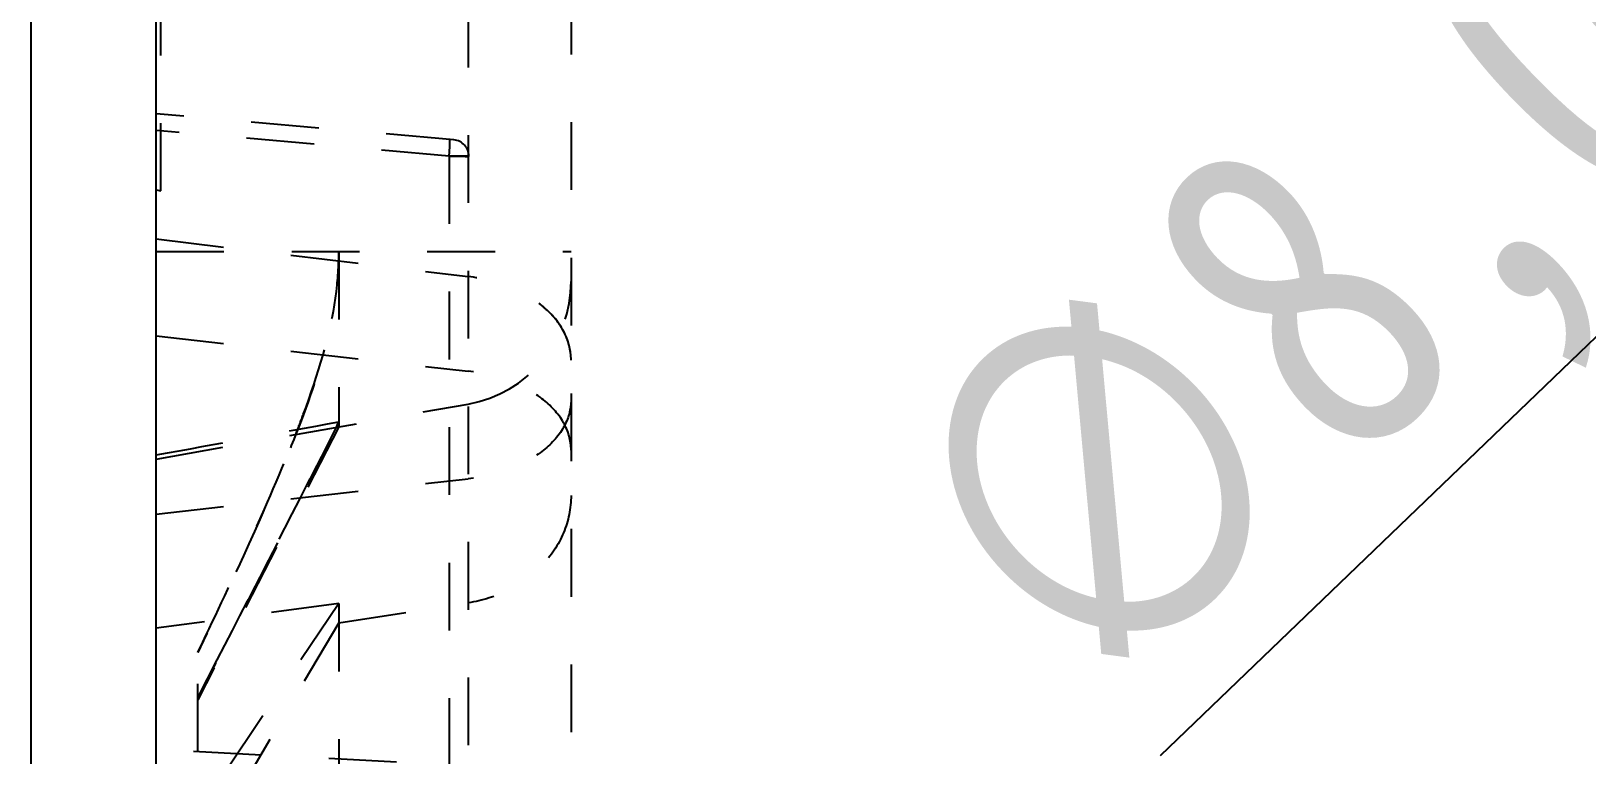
# Model space of a CAD drawing. Header units: millimetres. Extents: x 1727 to 4210, y -6182 to 759.
# Drawn here: x 2841.48 to 2878.98, y -2609.46 to -2592.02 of the extents above; entities that cross this region are included whole.
import ezdxf

# ---------------------------------------------------------------- set-up
doc = ezdxf.new("R2010")
doc.units = ezdxf.units.MM
doc.header["$LTSCALE"] = 16.335
doc.header["$PDMODE"] = 3
doc.header["$PDSIZE"] = 0.3125
doc.linetypes.add('HIDDEN', pattern=[0.2, 0.1, -0.1])
doc.layers.get('0').update_dxf_attribs({"linetype": 'CONTINUOUS'})
doc.layers.get('Defpoints').update_dxf_attribs({"linetype": 'CONTINUOUS'})
doc.layers.add('DEFAULT_2', color=8, linetype='HIDDEN')
doc.styles.get("Standard").update_dxf_attribs({"font": 'txt', "width": 0.8})
doc.dimstyles.new('mold', dxfattribs={"dimtxt": 8, "dimasz": 5, "dimexe": 0, "dimexo": 0, "dimgap": 0, "dimtad": 1, "dimzin": 1, "dimtxsty": 'Standard', "dimcen": 0, "dimclrd": 4, "dimclre": 4, "dimclrt": 6, "dimazin": 0, "dimtfac": 1, "dimtofl": 0, "dimtmove": 0, "dimatfit": 3, "dimfxl": 0, "dimarcsym": 0})

# ---------------------------------------------------------------- blocks, each defined once
blk = doc.blocks.new('*D314')
at = {"color": 4, "lineweight": -2}
for p, q in [((2841.483, -2674.605), (2841.483, -2511.312)), ((2846.483, -2511.312), (2911.483, -2511.312)), ((2916.483, -2637.615), (2916.483, -2511.312))]:
    blk.add_line(p, q, dxfattribs=at)
at = {"color": 4}
for points in [[(2846.483, -2510.478), (2846.483, -2512.145), (2841.483, -2511.312)], [(2911.483, -2510.478), (2911.483, -2512.145), (2916.483, -2511.312)]]:
    blk.add_solid(points, dxfattribs=at)
at = {"layer": 'Defpoints', "color": 0}
for p in [(2916.483, -2511.312), (2916.483, -2637.615), (2841.483, -2674.605)]:
    blk.add_point(p, dxfattribs=at)
at = {"color": 6, "insert": (2884.732, -2506.645), "char_height": 8, "attachment_point": 5}
blk.add_mtext('75,00', dxfattribs=at)
blk = doc.blocks.new('*D327')
at = {"color": 4, "lineweight": -2}
blk.add_line((2868.705, -2609.475), (2889.995, -2589.006), dxfattribs=at)
at = {"color": 4}
blk.add_solid([(2889.417, -2588.406), (2890.572, -2589.607), (2893.599, -2585.541)], dxfattribs=at)
at = {"layer": 'Defpoints', "color": 0}
for p in [(2899.366, -2579.996), (2893.599, -2585.541)]:
    blk.add_point(p, dxfattribs=at)
at = {"color": 6, "insert": (2874.314, -2597.609), "char_height": 8, "attachment_point": 5, "rotation": 43.8741}
blk.add_mtext('∅8,00', dxfattribs=at)

msp = doc.modelspace()

# ---------------------------------------------------------------- linework, layer by layer
at = {"color": 7, "linetype": 'Continuous'}
msp.add_line((2844.498, -2882.769), (2844.498, -2532.769), dxfattribs=at)
at = {"layer": 'DEFAULT_2', "color": 8, "linetype": 'HIDDEN'}
for p, q in [((2844.608, -2595.868), (2844.608, -2532.769)), ((2852.019, -2571.655), (2852.019, -2615.72)), ((2854.498, -2574.609), (2854.498, -2612.755)), ((2851.67, -2594.637), (2844.498, -2594.009)), ((2851.559, -2595.026), (2844.498, -2594.408)), ((2851.559, -2595.026), (2851.559, -2609.699)), ((2851.967, -2595.034), (2852.035, -2595.035)), ((2851.969, -2595.034), (2852.035, -2595.035)), ((2844.498, -2595.838), (2844.608, -2595.868)), ((2844.498, -2597.025), (2852.019, -2597.931)), ((2844.498, -2597.329), (2854.498, -2597.329)), ((2848.899, -2597.329), (2848.899, -2601.553)), ((2844.498, -2599.362), (2852.019, -2600.214)), ((2844.498, -2602.329), (2852.019, -2601.002)), ((2848.899, -2601.553), (2845.498, -2608.129)), ((2847.86, -2601.737), (2847.887, -2601.667)), ((2848.851, -2601.528), (2848.899, -2601.432)), ((2844.498, -2603.654), (2852.019, -2602.802)), ((2848.899, -2605.811), (2844.498, -2606.406)), ((2848.899, -2605.811), (2845.498, -2610.849)), ((2848.899, -2605.811), (2848.869, -2788.13)), ((2848.899, -2606.274), (2852.019, -2605.792)), ((2848.899, -2606.274), (2845.498, -2612.031)), ((2845.498, -2606.992), (2845.541, -2606.901)), ((2845.498, -2609.381), (2845.498, -2606.992)), ((2845.498, -2608.082), (2845.971, -2607.163)), ((2853.55, -2609.803), (2844.498, -2609.329))]:
    msp.add_line(p, q, dxfattribs=at)
for centre, radius, start, end in [((2851.635, -2595.035), 0.4, 0, 85), ((2851.498, -2598.048), 3, 280, 0), ((2852.811, -2600.05), 1.706, 28.0335, 30.9422), ((2820.991, -2591.213), 28.856, 338.758, 339.6395)]:
    msp.add_arc(centre, radius, start, end, dxfattribs=at)
for points, knots in [([(2851.559, -2595.026), (2851.563, -2594.976), (2851.569, -2594.885), (2851.579, -2594.753), (2851.57, -2594.688), (2851.577, -2594.629), (2851.566, -2594.628)], [0, 0, 0, 0, 0.380458, 0.703834, 0.919971, 1, 1, 1, 1]), ([(2851.559, -2595.026), (2851.563, -2594.976), (2851.569, -2594.885), (2851.579, -2594.753), (2851.57, -2594.688), (2851.577, -2594.629), (2851.566, -2594.628)], [0, 0, 0, 0, 0.380459, 0.703835, 0.91997, 1, 1, 1, 1]), ([(2852.035, -2595.035), (2851.991, -2595.028), (2851.831, -2595.039), (2851.673, -2595.028), (2851.559, -2595.026)], [0, 0, 0, 0, 0.282794, 1, 1, 1, 1]), ([(2852.035, -2595.035), (2851.991, -2595.028), (2851.831, -2595.039), (2851.673, -2595.028), (2851.559, -2595.026)], [0, 0, 0, 0, 0.282864, 1, 1, 1, 1]), ([(2851.559, -2595.026), (2851.6, -2595.027), (2851.737, -2595.029), (2851.874, -2595.032), (2851.969, -2595.034)], [0, 0, 0, 0, 0.303489, 1, 1, 1, 1]), ([(2848.899, -2597.329), (2848.899, -2598.188), (2848.574, -2599.903), (2847.347, -2603.112), (2846.244, -2605.445), (2845.498, -2606.992)], [0, 0, 0, 0, 0.24998, 0.50011, 1, 1, 1, 1]), ([(2848.044, -2601.252), (2848.394, -2600.308), (2848.803, -2599.01), (2848.899, -2597.665), (2848.899, -2597.329)], [0, 0, 0, 0, 0.749455, 1, 1, 1, 1]), ([(2854.498, -2599.949), (2854.498, -2599.708), (2854.355, -2599.192), (2853.795, -2598.569), (2852.985, -2598.123), (2852.352, -2597.971), (2852.019, -2597.931)], [0, 0, 0, 0, 0.209228, 0.44249, 0.708394, 1, 1, 1, 1]), ([(2854.274, -2599.173), (2854.244, -2599.123), (2854.11, -2598.922), (2853.938, -2598.748), (2853.796, -2598.632)], [0, 0, 0, 0, 0.239664, 1, 1, 1, 1]), ([(2854.498, -2599.949), (2854.498, -2599.889), (2854.482, -2599.647), (2854.403, -2599.41), (2854.317, -2599.248)], [0, 0, 0, 0, 0.245065, 1, 1, 1, 1]), ([(2854.498, -2602.113), (2854.498, -2601.885), (2854.351, -2601.392), (2853.788, -2600.809), (2852.98, -2600.393), (2852.352, -2600.252), (2852.019, -2600.214)], [0, 0, 0, 0, 0.202589, 0.433524, 0.702148, 1, 1, 1, 1]), ([(2854.498, -2600.903), (2854.498, -2601.131), (2854.351, -2601.624), (2853.788, -2602.207), (2852.98, -2602.623), (2852.352, -2602.764), (2852.019, -2602.802)], [0, 0, 0, 0, 0.202589, 0.433524, 0.702148, 1, 1, 1, 1]), ([(2845.541, -2606.901), (2845.951, -2606.051), (2846.758, -2604.345), (2847.516, -2602.616), (2847.86, -2601.737)], [0, 0, 0, 0, 0.499915, 1, 1, 1, 1]), ([(2854.498, -2603.205), (2854.498, -2603.511), (2854.369, -2604.138), (2853.827, -2604.945), (2853.011, -2605.535), (2852.357, -2605.74), (2852.019, -2605.792)], [0, 0, 0, 0, 0.236143, 0.479994, 0.735204, 1, 1, 1, 1])]:
    msp.add_open_spline(points, degree=3, knots=knots, dxfattribs=at)
for points in [[(2851.575, -2594.682), (2851.575, -2594.668), (2851.574, -2594.654), (2851.572, -2594.64)], [(2844.498, -2602.228), (2845.965, -2601.964), (2847.432, -2601.699), (2848.899, -2601.432)], [(2848.899, -2601.432), (2847.781, -2603.657), (2846.638, -2605.869), (2845.498, -2608.082)], [(2845.971, -2607.163), (2846.936, -2605.288), (2847.903, -2603.413), (2848.851, -2601.528)], [(2845.971, -2607.163), (2846.936, -2605.288), (2847.903, -2603.413), (2848.851, -2601.528)], [(2845.971, -2607.163), (2846.936, -2605.288), (2847.903, -2603.413), (2848.851, -2601.528)]]:
    msp.add_open_spline(points, degree=3, dxfattribs=at)

# ---------------------------------------------------------------- dimensions: what is measured, and where the dimension line sits
dim = msp.add_linear_dim(base=(2916.483, -2511.312), p1=(2841.483, -2674.605), p2=(2916.483, -2637.615), dimstyle='mold')
dim.commit()
dim.dimension.update_dxf_attribs({"geometry": '*D314', "text_midpoint": (2884.732, -2511.312), "dimtype": 160})
dim = msp.add_diameter_dim_2p(p1=(2899.366, -2579.996), p2=(2893.599, -2585.541), dimstyle='mold')
dim.commit()
dim.dimension.update_dxf_attribs({"geometry": '*D327', "text_midpoint": (2874.314, -2597.609)})

doc.saveas('drawing.dxf')
